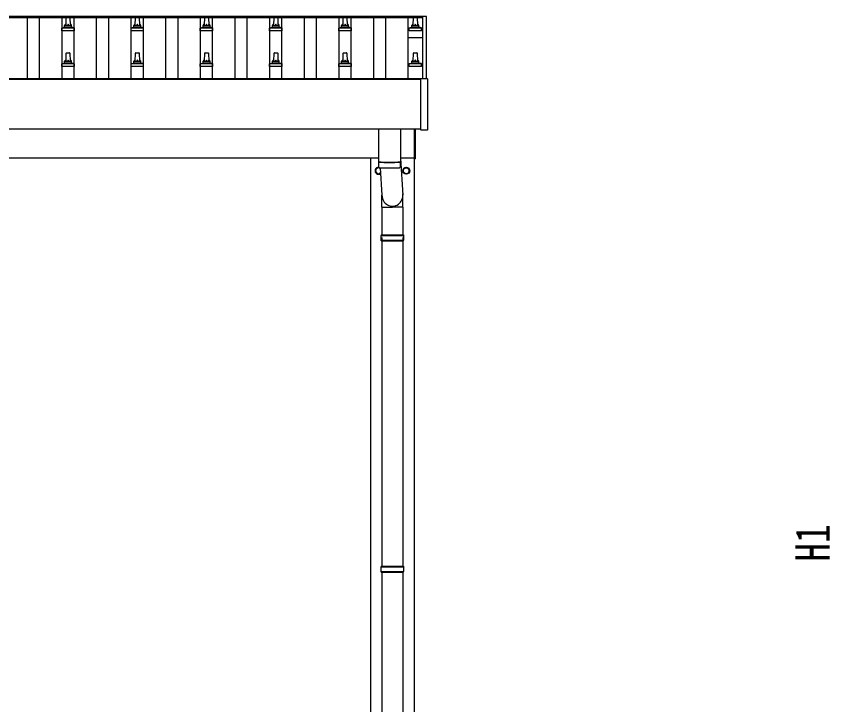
# Model space of a CAD drawing. Units: millimetres, scale not verified. Extents: x -12615 to 12615, y -8910 to 8910.
# Drawn here: x -7877 to -5528, y -2291 to -302 of the extents above; entities that cross this region are included whole.
import ezdxf
from ezdxf.enums import TextEntityAlignment as Align

# ---------------------------------------------------------------- set-up
doc = ezdxf.new("R2010")
doc.units = ezdxf.units.MM
doc.header["$LTSCALE"] = 40
for name, color, linetype in [('0-4_YKK_13', 4, 'Continuous'), ('0-5_YKK_A1', 4, 'Continuous'), ('0-6_YKK_D', 6, 'Continuous')]:
    doc.layers.add(name, color=color, linetype=linetype)
doc.styles.add('ＭＳ ゴシック', font='')
doc.styles.get('ＭＳ ゴシック').set_extended_font_data('MS Gothic')

msp = doc.modelspace()

# ---------------------------------------------------------------- linework, layer by layer
at = {"layer": '0-4_YKK_13'}
for p, q in [((-7733.82, -328.77), (-7733.09, -305.25)), ((-7732.09, -304.27), (-7723.55, -304.27)), ((-7722.55, -305.25), (-7721.82, -328.77)), ((-7533.82, -328.77), (-7533.09, -305.25)), ((-7532.09, -304.27), (-7523.55, -304.27)), ((-7522.55, -305.25), (-7521.82, -328.77)), ((-7333.82, -328.77), (-7333.09, -305.25)), ((-7332.09, -304.27), (-7323.55, -304.27)), ((-7322.55, -305.25), (-7321.82, -328.77)), ((-7133.82, -328.77), (-7133.09, -305.25)), ((-7132.09, -304.27), (-7123.55, -304.27)), ((-7122.55, -305.25), (-7121.82, -328.77)), ((-6933.82, -328.77), (-6933.09, -305.25)), ((-6932.09, -304.27), (-6923.55, -304.27)), ((-6922.55, -305.25), (-6921.82, -328.77)), ((-6731.07, -328.77), (-6730.34, -305.25)), ((-6729.34, -304.27), (-6720.8, -304.27)), ((-6719.8, -305.25), (-6719.07, -328.77)), ((-7737.82, -332.98), (-7737.82, -328.77)), ((-7736.82, -328.77), (-7718.82, -328.77)), ((-7717.82, -332.98), (-7717.82, -328.77)), ((-7537.82, -332.98), (-7537.82, -328.77)), ((-7536.82, -328.77), (-7518.82, -328.77)), ((-7517.82, -332.98), (-7517.82, -328.77)), ((-7337.82, -332.98), (-7337.82, -328.77)), ((-7336.82, -328.77), (-7318.82, -328.77)), ((-7317.82, -332.98), (-7317.82, -328.77)), ((-7137.82, -332.98), (-7137.82, -328.77)), ((-7136.82, -328.77), (-7118.82, -328.77)), ((-7117.82, -332.98), (-7117.82, -328.77)), ((-6937.82, -332.98), (-6937.82, -328.77)), ((-6936.82, -328.77), (-6918.82, -328.77)), ((-6917.82, -332.98), (-6917.82, -328.77)), ((-6735.07, -332.98), (-6735.07, -328.77)), ((-6734.07, -328.77), (-6716.07, -328.77)), ((-6715.07, -332.98), (-6715.07, -328.77)), ((-7746.07, -344.27), (-7746.07, -336.56)), ((-7709.57, -344.27), (-7746.07, -344.27)), ((-7745.69, -335.77), (-7709.95, -335.77)), ((-7745.3, -335.58), (-7738.58, -333.96)), ((-7738.2, -333.77), (-7717.44, -333.77)), ((-7710.33, -335.58), (-7717.05, -333.96)), ((-7709.57, -344.27), (-7709.57, -336.56)), ((-7546.07, -344.27), (-7546.07, -336.56)), ((-7509.57, -344.27), (-7546.07, -344.27)), ((-7545.69, -335.77), (-7509.95, -335.77)), ((-7545.3, -335.58), (-7538.58, -333.96)), ((-7538.2, -333.77), (-7517.44, -333.77)), ((-7510.33, -335.58), (-7517.05, -333.96)), ((-7509.57, -344.27), (-7509.57, -336.56)), ((-7346.07, -344.27), (-7346.07, -336.56)), ((-7309.57, -344.27), (-7346.07, -344.27)), ((-7345.69, -335.77), (-7309.95, -335.77)), ((-7345.3, -335.58), (-7338.58, -333.96)), ((-7338.2, -333.77), (-7317.44, -333.77)), ((-7310.33, -335.58), (-7317.05, -333.96)), ((-7309.57, -344.27), (-7309.57, -336.56)), ((-7146.07, -344.27), (-7146.07, -336.56)), ((-7109.57, -344.27), (-7146.07, -344.27)), ((-7145.69, -335.77), (-7109.95, -335.77)), ((-7145.3, -335.58), (-7138.58, -333.96)), ((-7138.2, -333.77), (-7117.44, -333.77)), ((-7110.33, -335.58), (-7117.05, -333.96)), ((-7109.57, -344.27), (-7109.57, -336.56)), ((-6946.07, -344.27), (-6946.07, -336.56)), ((-6909.57, -344.27), (-6946.07, -344.27)), ((-6945.69, -335.77), (-6909.95, -335.77)), ((-6945.3, -335.58), (-6938.58, -333.96)), ((-6938.2, -333.77), (-6917.44, -333.77)), ((-6910.33, -335.58), (-6917.05, -333.96)), ((-6909.57, -344.27), (-6909.57, -336.56)), ((-6743.32, -344.27), (-6743.32, -336.56)), ((-6706.82, -344.27), (-6743.32, -344.27)), ((-6742.94, -335.77), (-6707.2, -335.77)), ((-6742.55, -335.58), (-6735.83, -333.96)), ((-6735.45, -333.77), (-6714.69, -333.77)), ((-6707.58, -335.58), (-6714.3, -333.96)), ((-6706.82, -344.27), (-6706.82, -336.56)), ((-6745.32, -363.16), (-6704.82, -363.16)), ((-7733.82, -432.1), (-7733.09, -408.58)), ((-7732.09, -407.6), (-7723.55, -407.6)), ((-7722.55, -408.58), (-7721.82, -432.1)), ((-7533.82, -432.1), (-7533.09, -408.58)), ((-7532.09, -407.6), (-7523.55, -407.6)), ((-7522.55, -408.58), (-7521.82, -432.1)), ((-7333.82, -432.1), (-7333.09, -408.58)), ((-7332.09, -407.6), (-7323.55, -407.6)), ((-7322.55, -408.58), (-7321.82, -432.1)), ((-7133.82, -432.1), (-7133.09, -408.58)), ((-7132.09, -407.6), (-7123.55, -407.6)), ((-7122.55, -408.58), (-7121.82, -432.1)), ((-6933.82, -432.1), (-6933.09, -408.58)), ((-6932.09, -407.6), (-6923.55, -407.6)), ((-6922.55, -408.58), (-6921.82, -432.1)), ((-6731.07, -432.1), (-6730.34, -408.58)), ((-6729.34, -407.6), (-6720.8, -407.6)), ((-6719.8, -408.58), (-6719.07, -432.1)), ((-7746.07, -447.6), (-7746.07, -439.89)), ((-7745.69, -439.1), (-7709.95, -439.1)), ((-7745.3, -438.92), (-7738.58, -437.29)), ((-7738.2, -437.1), (-7717.44, -437.1)), ((-7737.82, -436.32), (-7737.82, -432.1)), ((-7736.82, -432.1), (-7718.82, -432.1)), ((-7717.82, -436.32), (-7717.82, -432.1)), ((-7710.33, -438.92), (-7717.05, -437.29)), ((-7709.57, -447.6), (-7709.57, -439.89)), ((-7546.07, -447.6), (-7546.07, -439.89)), ((-7545.69, -439.1), (-7509.95, -439.1)), ((-7545.3, -438.92), (-7538.58, -437.29)), ((-7538.2, -437.1), (-7517.44, -437.1)), ((-7537.82, -436.32), (-7537.82, -432.1)), ((-7536.82, -432.1), (-7518.82, -432.1)), ((-7517.82, -436.32), (-7517.82, -432.1)), ((-7510.33, -438.92), (-7517.05, -437.29)), ((-7509.57, -447.6), (-7509.57, -439.89)), ((-7346.07, -447.6), (-7346.07, -439.89)), ((-7345.69, -439.1), (-7309.95, -439.1)), ((-7345.3, -438.92), (-7338.58, -437.29)), ((-7338.2, -437.1), (-7317.44, -437.1)), ((-7337.82, -436.32), (-7337.82, -432.1)), ((-7336.82, -432.1), (-7318.82, -432.1)), ((-7317.82, -436.32), (-7317.82, -432.1)), ((-7310.33, -438.92), (-7317.05, -437.29)), ((-7309.57, -447.6), (-7309.57, -439.89)), ((-7146.07, -447.6), (-7146.07, -439.89)), ((-7145.69, -439.1), (-7109.95, -439.1)), ((-7145.3, -438.92), (-7138.58, -437.29)), ((-7138.2, -437.1), (-7117.44, -437.1)), ((-7137.82, -436.32), (-7137.82, -432.1)), ((-7136.82, -432.1), (-7118.82, -432.1)), ((-7117.82, -436.32), (-7117.82, -432.1)), ((-7110.33, -438.92), (-7117.05, -437.29)), ((-7109.57, -447.6), (-7109.57, -439.89)), ((-6946.07, -447.6), (-6946.07, -439.89)), ((-6945.69, -439.1), (-6909.95, -439.1)), ((-6945.3, -438.92), (-6938.58, -437.29)), ((-6938.2, -437.1), (-6917.44, -437.1)), ((-6937.82, -436.32), (-6937.82, -432.1)), ((-6936.82, -432.1), (-6918.82, -432.1)), ((-6917.82, -436.32), (-6917.82, -432.1)), ((-6910.33, -438.92), (-6917.05, -437.29)), ((-6909.57, -447.6), (-6909.57, -439.89)), ((-6743.32, -447.6), (-6743.32, -439.89)), ((-6742.94, -439.1), (-6707.2, -439.1)), ((-6742.55, -438.92), (-6735.83, -437.29)), ((-6735.45, -437.1), (-6714.69, -437.1)), ((-6735.07, -436.32), (-6735.07, -432.1)), ((-6734.07, -432.1), (-6716.07, -432.1)), ((-6715.07, -436.32), (-6715.07, -432.1)), ((-6707.58, -438.92), (-6714.3, -437.29)), ((-6706.82, -447.6), (-6706.82, -439.89)), ((-7709.57, -447.6), (-7746.07, -447.6)), ((-7509.57, -447.6), (-7546.07, -447.6)), ((-7309.57, -447.6), (-7346.07, -447.6)), ((-7109.57, -447.6), (-7146.07, -447.6)), ((-6909.57, -447.6), (-6946.07, -447.6)), ((-6706.82, -447.6), (-6743.32, -447.6)), ((-6709.52, -630.59), (-6709.52, -482.59)), ((-6709.02, -482.09), (-6708.52, -482.09)), ((-6708.52, -482.09), (-6690.52, -482.09)), ((-6690.52, -482.09), (-6690.02, -482.09)), ((-6689.52, -482.59), (-6689.52, -630.59)), ((-6831.82, -628.46), (-6831.82, -722.43)), ((-6767.82, -628.46), (-6767.82, -722.43)), ((-6727.82, -713.86), (-6727.82, -628.46)), ((-6725.82, -628.46), (-6725.82, -713.86)), ((-6690.02, -631.09), (-6709.02, -631.09)), ((-6831.85, -723.43), (-6831.62, -736.41)), ((-6827.34, -722.71), (-6827.33, -723.71)), ((-6772.29, -722.71), (-6772.31, -723.71)), ((-6768.02, -736.41), (-6767.79, -723.43)), ((-6767.82, -712.85), (-6761.26, -819.32)), ((-6727.82, -713.86), (-6725.82, -713.86)), ((-6839.92, -748.11), (-6839.82, -748.11)), ((-6839.92, -748.61), (-6839.82, -748.61)), ((-6831.32, -738.55), (-6826.17, -741.52)), ((-6826.28, -739.7), (-6821.38, -819.32)), ((-6759.92, -748.11), (-6759.82, -748.11)), ((-6759.92, -748.61), (-6759.82, -748.61)), ((-6821.47, -853.98), (-6821.47, -819.32)), ((-6761.17, -853.98), (-6761.17, -819.32)), ((-6821.47, -853.98), (-6791.32, -853.98)), ((-6821.32, -853.98), (-6821.32, -933.28)), ((-6761.17, -853.98), (-6791.32, -853.98)), ((-6761.32, -853.98), (-6761.32, -933.28)), ((-6824.32, -935.28), (-6758.32, -935.28)), ((-6823.32, -933.28), (-6759.32, -933.28)), ((-6823.32, -933.28), (-6823.32, -935.28)), ((-6759.32, -933.28), (-6759.32, -935.28)), ((-6824.32, -949.28), (-6758.32, -949.28)), ((-6823.32, -951.28), (-6823.32, -949.28)), ((-6823.32, -951.28), (-6759.32, -951.28)), ((-6821.32, -940.99), (-6821.32, -1889.99)), ((-6761.32, -940.99), (-6761.32, -1889.99)), ((-6759.32, -951.28), (-6759.32, -949.28)), ((-6824.32, -1891.99), (-6758.32, -1891.99)), ((-6823.32, -1889.99), (-6759.32, -1889.99)), ((-6823.32, -1889.99), (-6823.32, -1891.99)), ((-6759.32, -1889.99), (-6759.32, -1891.99)), ((-6824.32, -1905.99), (-6758.32, -1905.99)), ((-6823.32, -1907.99), (-6823.32, -1905.99)), ((-6823.32, -1907.99), (-6759.32, -1907.99)), ((-6821.32, -1907.99), (-6821.32, -2857.36)), ((-6761.32, -1907.99), (-6761.32, -2857.36)), ((-6759.32, -1907.99), (-6759.32, -1905.99))]:
    msp.add_line(p, q, dxfattribs=at)
msp.add_lwpolyline([(-6825.35, -754.74), (-6831.32, -758.18), (-6839.82, -753.27), (-6839.82, -743.46), (-6831.32, -738.55)], dxfattribs=at)
msp.add_lwpolyline([(-6751.32, -738.55), (-6742.82, -743.46), (-6742.82, -753.27), (-6751.32, -758.18), (-6759.82, -753.27), (-6759.82, -743.46)], close=True, dxfattribs=at)
for radius in [10, 8.5]:
    msp.add_circle((-6751.32, -748.36), radius, dxfattribs=at)
for centre, radius, start, end in [((-7732.09, -305.27), 1, 90, 178.60509), ((-7723.55, -305.27), 1, 1.39491, 90), ((-7532.09, -305.27), 1, 90, 178.60509), ((-7523.55, -305.27), 1, 1.39491, 90), ((-7332.09, -305.27), 1, 90, 178.60509), ((-7323.55, -305.27), 1, 1.39491, 90), ((-7132.09, -305.27), 1, 90, 178.60509), ((-7123.55, -305.27), 1, 1.39491, 90), ((-6932.09, -305.27), 1, 90, 178.60509), ((-6923.55, -305.27), 1, 1.39491, 90), ((-6729.34, -305.27), 1, 90, 178.60509), ((-6720.8, -305.27), 1, 1.39491, 90), ((-7733.73, -329.4), 4.13, 90, 171.17633), ((-7736.82, -329.77), 1, 90, 180), ((-7724.49, -328.77), 4.83, 133.60282, 180), ((-7731.15, -328.77), 4.83, 0, 46.39718), ((-7721.9, -329.4), 4.13, 8.82367, 90), ((-7718.82, -329.77), 1, 0, 90), ((-7533.73, -329.4), 4.13, 90, 171.17633), ((-7536.82, -329.77), 1, 90, 180), ((-7524.49, -328.77), 4.83, 133.60282, 180), ((-7531.15, -328.77), 4.83, 0, 46.39718), ((-7521.9, -329.4), 4.13, 8.82367, 90), ((-7518.82, -329.77), 1, 0, 90), ((-7333.73, -329.4), 4.13, 90, 171.17633), ((-7336.82, -329.77), 1, 90, 180), ((-7324.49, -328.77), 4.83, 133.60282, 180), ((-7331.15, -328.77), 4.83, 0, 46.39718), ((-7321.9, -329.4), 4.13, 8.82367, 90), ((-7318.82, -329.77), 1, 0, 90), ((-7133.73, -329.4), 4.13, 90, 171.17633), ((-7136.82, -329.77), 1, 90, 180), ((-7124.49, -328.77), 4.83, 133.60282, 180), ((-7131.15, -328.77), 4.83, 0, 46.39718), ((-7121.9, -329.4), 4.13, 8.82367, 90), ((-7118.82, -329.77), 1, 0, 90), ((-6933.73, -329.4), 4.13, 90, 171.17633), ((-6936.82, -329.77), 1, 90, 180), ((-6924.49, -328.77), 4.83, 133.60282, 180), ((-6931.15, -328.77), 4.83, 0, 46.39718), ((-6921.9, -329.4), 4.13, 8.82367, 90), ((-6918.82, -329.77), 1, 0, 90), ((-6730.98, -329.4), 4.13, 90, 171.17633), ((-6734.07, -329.77), 1, 90, 180), ((-6721.74, -328.77), 4.83, 133.60282, 180), ((-6728.4, -328.77), 4.83, 0, 46.39718), ((-6719.15, -329.4), 4.13, 8.82367, 90), ((-6716.07, -329.77), 1, 0, 90), ((-7745.07, -336.56), 1, 103.62699, 180), ((-7738.82, -332.98), 1, 283.62699, 0), ((-7716.82, -332.98), 1, 180, 256.37301), ((-7710.57, -336.56), 1, 0, 76.37301), ((-7545.07, -336.56), 1, 103.62699, 180), ((-7538.82, -332.98), 1, 283.62699, 0), ((-7516.82, -332.98), 1, 180, 256.37301), ((-7510.57, -336.56), 1, 0, 76.37301), ((-7345.07, -336.56), 1, 103.62699, 180), ((-7338.82, -332.98), 1, 283.62699, 0), ((-7316.82, -332.98), 1, 180, 256.37301), ((-7310.57, -336.56), 1, 0, 76.37301), ((-7145.07, -336.56), 1, 103.62699, 180), ((-7138.82, -332.98), 1, 283.62699, 0), ((-7116.82, -332.98), 1, 180, 256.37301), ((-7110.57, -336.56), 1, 0, 76.37301), ((-6945.07, -336.56), 1, 103.62699, 180), ((-6938.82, -332.98), 1, 283.62699, 0), ((-6916.82, -332.98), 1, 180, 256.37301), ((-6910.57, -336.56), 1, 0, 76.37301), ((-6742.32, -336.56), 1, 103.62699, 180), ((-6736.07, -332.98), 1, 283.62699, 0), ((-6714.07, -332.98), 1, 180, 256.37301), ((-6707.82, -336.56), 1, 0, 76.37301), ((-7732.09, -408.6), 1, 90, 178.60509), ((-7723.55, -408.6), 1, 1.39491, 90), ((-7532.09, -408.6), 1, 90, 178.60509), ((-7523.55, -408.6), 1, 1.39491, 90), ((-7332.09, -408.6), 1, 90, 178.60509), ((-7323.55, -408.6), 1, 1.39491, 90), ((-7132.09, -408.6), 1, 90, 178.60509), ((-7123.55, -408.6), 1, 1.39491, 90), ((-6932.09, -408.6), 1, 90, 178.60509), ((-6923.55, -408.6), 1, 1.39491, 90), ((-6729.34, -408.6), 1, 90, 178.60509), ((-6720.8, -408.6), 1, 1.39491, 90), ((-7745.07, -439.89), 1, 103.62699, 180), ((-7738.82, -436.32), 1, 283.62699, 0), ((-7733.73, -432.74), 4.13, 90, 171.17633), ((-7736.82, -433.1), 1, 90, 180), ((-7724.49, -432.1), 4.83, 133.60282, 180), ((-7731.15, -432.1), 4.83, 0, 46.39718), ((-7721.9, -432.74), 4.13, 8.82367, 90), ((-7718.82, -433.1), 1, 0, 90), ((-7716.82, -436.32), 1, 180, 256.37301), ((-7710.57, -439.89), 1, 0, 76.37301), ((-7545.07, -439.89), 1, 103.62699, 180), ((-7538.82, -436.32), 1, 283.62699, 0), ((-7533.73, -432.74), 4.13, 90, 171.17633), ((-7536.82, -433.1), 1, 90, 180), ((-7524.49, -432.1), 4.83, 133.60282, 180), ((-7531.15, -432.1), 4.83, 0, 46.39718), ((-7521.9, -432.74), 4.13, 8.82367, 90), ((-7518.82, -433.1), 1, 0, 90), ((-7516.82, -436.32), 1, 180, 256.37301), ((-7510.57, -439.89), 1, 0, 76.37301), ((-7345.07, -439.89), 1, 103.62699, 180), ((-7338.82, -436.32), 1, 283.62699, 0), ((-7333.73, -432.74), 4.13, 90, 171.17633), ((-7336.82, -433.1), 1, 90, 180), ((-7324.49, -432.1), 4.83, 133.60282, 180), ((-7331.15, -432.1), 4.83, 0, 46.39718), ((-7321.9, -432.74), 4.13, 8.82367, 90), ((-7318.82, -433.1), 1, 0, 90), ((-7316.82, -436.32), 1, 180, 256.37301), ((-7310.57, -439.89), 1, 0, 76.37301), ((-7145.07, -439.89), 1, 103.62699, 180), ((-7138.82, -436.32), 1, 283.62699, 0), ((-7133.73, -432.74), 4.13, 90, 171.17633), ((-7136.82, -433.1), 1, 90, 180), ((-7124.49, -432.1), 4.83, 133.60282, 180), ((-7131.15, -432.1), 4.83, 0, 46.39718), ((-7121.9, -432.74), 4.13, 8.82367, 90), ((-7118.82, -433.1), 1, 0, 90), ((-7116.82, -436.32), 1, 180, 256.37301), ((-7110.57, -439.89), 1, 0, 76.37301), ((-6945.07, -439.89), 1, 103.62699, 180), ((-6938.82, -436.32), 1, 283.62699, 0), ((-6933.73, -432.74), 4.13, 90, 171.17633), ((-6936.82, -433.1), 1, 90, 180), ((-6924.49, -432.1), 4.83, 133.60282, 180), ((-6931.15, -432.1), 4.83, 0, 46.39718), ((-6921.9, -432.74), 4.13, 8.82367, 90), ((-6918.82, -433.1), 1, 0, 90), ((-6916.82, -436.32), 1, 180, 256.37301), ((-6910.57, -439.89), 1, 0, 76.37301), ((-6742.32, -439.89), 1, 103.62699, 180), ((-6736.07, -436.32), 1, 283.62699, 0), ((-6730.98, -432.74), 4.13, 90, 171.17633), ((-6734.07, -433.1), 1, 90, 180), ((-6721.74, -432.1), 4.83, 133.60282, 180), ((-6728.4, -432.1), 4.83, 0, 46.39718), ((-6719.15, -432.74), 4.13, 8.82367, 90), ((-6716.07, -433.1), 1, 0, 90), ((-6714.07, -436.32), 1, 180, 256.37301), ((-6707.82, -439.89), 1, 0, 76.37301), ((-6709.02, -482.59), 0.5, 90, 180), ((-6690.02, -482.59), 0.5, 0, 90), ((-6709.02, -630.59), 0.5, 180, 270), ((-6690.02, -630.59), 0.5, 270, 0), ((-6799.82, -242.7), 480.8, 266.18381, 273.81619), ((-6799.82, -243.7), 480.8, 266.18381, 273.81619), ((-6831.32, -748.36), 10, 87.20717, 307.32334), ((-6831.32, -748.36), 8.6, 171.25399, 178.33419), ((-6831.32, -748.36), 8.6, 181.66581, 188.74601), ((-6831.32, -748.36), 8.5, 52.64625, 314.40221), ((-6831.32, -748.36), 8.6, 111.25399, 128.74601), ((-6828.2, -736.18), 3.43, 183.90213, 262.99006), ((-6799.81, -220.71), 519.67, 266.82198, 273.17643), ((-6831.32, -748.36), 8.6, 53.22043, 68.74601), ((-6831.32, -748.36), 10, 59.72512, 60.02098), ((-6771.44, -736.18), 3.43, 277.08355, 356.08693), ((-6751.32, -748.36), 8.6, 171.25399, 178.33419), ((-6751.32, -748.36), 8.6, 181.66581, 188.74601), ((-6751.32, -748.36), 8.6, 111.25399, 128.74601), ((-6751.32, -748.36), 8.6, 51.25399, 68.74601), ((-6751.32, -748.36), 8.6, 351.25399, 8.74601), ((-6831.32, -748.36), 8.6, 231.25399, 248.74601), ((-6831.32, -748.36), 8.6, 291.25399, 308.74601), ((-6751.32, -748.36), 8.6, 231.25399, 248.74601), ((-6751.32, -748.36), 8.6, 291.25399, 308.74601), ((-6775.57, -942.28), 49.25, 171.82876, 180.00002), ((-6807.07, -942.28), 49.25, 359.99998, 8.17124), ((-6775.57, -942.28), 49.25, 180.00002, 188.17127), ((-6807.07, -942.28), 49.25, 351.82873, 359.99998), ((-6775.57, -1898.99), 49.25, 171.82876, 180.00002), ((-6775.57, -1898.99), 49.25, 180.00002, 188.17127), ((-6807.07, -1898.99), 49.25, 359.99998, 8.17124), ((-6807.07, -1898.99), 49.25, 351.82873, 359.99998)]:
    msp.add_arc(centre, radius, start, end, dxfattribs=at)
msp.add_ellipse((-6791.32, -819.32), major_axis=(0, -31.56), ratio=0.952301, start_param=4.712389, end_param=7.9831455, dxfattribs=at)
at = {"layer": '0-5_YKK_A1'}
for p, q in [((-9750.82, -302.25), (-6704.82, -302.25)), ((-6704.82, -302.25), (-6704.82, -305.84)), ((-6704.82, -303.22), (-6704.82, -482.09)), ((-6692.82, -303.22), (-6704.82, -303.22)), ((-6692.82, -482.09), (-6692.82, -303.22)), ((-9750.82, -305.84), (-6704.82, -305.84)), ((-7845.32, -481.86), (-7845.32, -305.84)), ((-7810.32, -481.86), (-7810.32, -305.84)), ((-7745.32, -481.86), (-7745.32, -305.84)), ((-7710.32, -481.86), (-7710.32, -305.84)), ((-7645.32, -481.86), (-7645.32, -305.84)), ((-7610.32, -481.86), (-7610.32, -305.84)), ((-7545.32, -481.86), (-7545.32, -305.84)), ((-7510.32, -481.86), (-7510.32, -305.84)), ((-7445.32, -481.86), (-7445.32, -305.84)), ((-7410.32, -481.86), (-7410.32, -305.84)), ((-7345.32, -481.86), (-7345.32, -305.84)), ((-7310.32, -481.86), (-7310.32, -305.84)), ((-7245.32, -481.86), (-7245.32, -305.84)), ((-7210.32, -481.86), (-7210.32, -305.84)), ((-7145.32, -481.86), (-7145.32, -305.84)), ((-7110.32, -481.86), (-7110.32, -305.84)), ((-7045.32, -481.86), (-7045.32, -305.84)), ((-7010.32, -481.86), (-7010.32, -305.84)), ((-6945.32, -481.86), (-6945.32, -305.84)), ((-6910.32, -481.86), (-6910.32, -305.84)), ((-6845.32, -481.86), (-6845.32, -305.84)), ((-6810.32, -481.86), (-6810.32, -305.84)), ((-6745.32, -481.86), (-6745.32, -305.84)), ((-9750.82, -482.03), (-6704.82, -482.03)), ((-9746.12, -483.59), (-6709.52, -483.59)), ((-6709.52, -628.46), (-9746.12, -628.46)), ((-9727.82, -711.36), (-6831.82, -711.36)), ((-6853.82, -3566.36), (-6853.82, -711.36)), ((-6767.82, -711.36), (-6727.82, -711.36)), ((-6728.82, -711.36), (-6728.82, -3566.36))]:
    msp.add_line(p, q, dxfattribs=at)

# ---------------------------------------------------------------- texts
at = {"layer": '0-6_YKK_D', "style": 'ＭＳ ゴシック', "width": 0.8}
msp.add_text('H1', height=98.97, rotation=90, dxfattribs=at).set_placement((-5498.71, -1877.46), align=Align.BOTTOM_LEFT)

doc.saveas('drawing.dxf')
